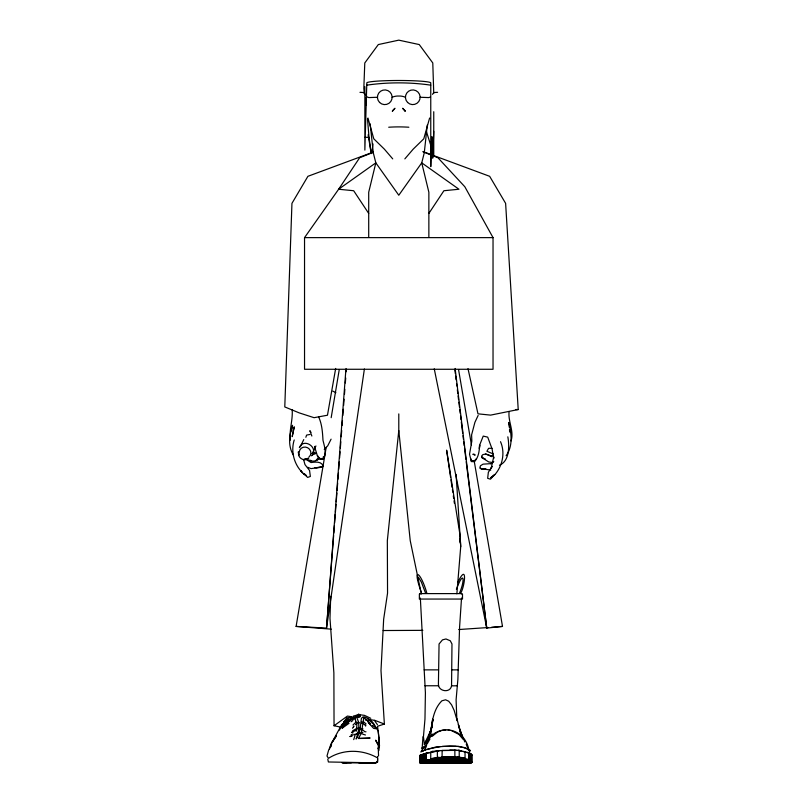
<?xml version="1.0" encoding="UTF-8"?>
<svg xmlns="http://www.w3.org/2000/svg" width="803" height="803" viewBox="0 0 803 803"><rect width="100%" height="100%" fill="white"/><g stroke="black" fill="none" stroke-linecap="round" stroke-linejoin="round"><path stroke-width="1.2" d="M419.889 762.85L420.059 755.322L419.899 762.85L424.586 762.84M424.948 762.76L420.26 762.709L420.381 755.091L422.318 754.83L421.434 754.78L421.434 762.248L457.881 761.555L468.249 762.077L471.642 761.856L471.652 754.449A66.679 6.585 -0.9 0 0 471.301 754.158L470.267 754.117M420.26 762.709L420.591 755.071L421.465 755.061L421.455 761.455L422.308 761.224M421.434 762.248L422.097 761.906L422.107 754.489L427.236 753.244M468.55 753.124L469.966 753.284A54.584 7.528 -1.2 0 1 470.638 753.666L470.628 760.973C454.829 760.501 439.07 761.083 423.261 761.475L423.271 754.117L424.195 754.158M423.261 761.475L424.436 761.033L424.446 753.726L427.858 753.114M420.581 762.509L425.178 762.639L425.188 761.555M425.399 762.368L425.399 761.304M422.097 761.906L425.63 762.077L425.63 761.073L429.635 760.842M425.871 761.615L425.871 760.652M458.945 750.494L468.761 752.662L468.751 759.819L458.533 758.865L447.482 760.18L437.103 759.216L425.901 760.471L425.911 753.234L440.174 750.614M424.436 761.033L426.102 761.154L426.062 753.244L427.467 753.124M425.178 762.639L436.24 762.208L436.24 761.184M425.63 762.077L436.681 761.334L436.681 760.441L438.829 760.541M436.922 760.662L436.922 759.859M437.103 759.216L437.103 758.634M426.102 761.154L437.153 760.09L437.153 759.397L446.006 759.949M425.901 760.471L437.344 758.032C446.609 760.23 455.813 756.767 465.057 758.263L465.027 751.738M437.364 757.58L437.374 750.634L459.216 750.263L459.216 757.159L447.974 758.805L437.364 757.58C444.631 757.038 451.938 757.38 459.216 757.159M436.24 762.208L446.609 762.529L446.609 761.455M446.829 762.258L446.829 761.214M436.681 761.334L447.06 761.896L447.06 760.903L445.535 760.832M447.291 761.405L447.301 760.491M437.153 760.09L447.532 760.893L447.532 760.05M437.344 758.464L447.713 759.508L447.713 758.885M447.974 758.805L447.974 758.213M448.204 757.972L454.889 756.677L454.849 750.122M428.31 762.85L457.298 762.609L457.298 761.525M446.749 762.73L457.429 762.338L457.429 761.274M446.609 762.529L457.66 762.027L457.66 761.023L459.808 761.114M457.881 761.555L457.881 760.602M447.06 761.896L458.111 761.073L458.111 760.21L463.612 760.521M458.533 758.865L458.533 758.343L454.528 758.755M458.583 759.748L458.583 759.096L468.962 759.819L468.962 760.622L458.583 759.748L447.532 760.893M447.713 759.508L458.764 757.671M458.111 761.073L468.49 761.716L468.49 760.742M468.962 753.365L468.962 759.819L468.29 759.437M470.628 760.973A54.865 8.662 -1.4 0 0 469.956 760.531L469.966 753.284M471.642 761.856A66.86 7.438 -1 0 0 471.291 761.535L471.301 754.158M457.429 762.338L471.973 762.479L471.913 754.83L470.909 754.87M425.63 761.073L422.97 760.953L422.98 754.529M425.289 760.23L425.299 753.776L425.289 760.23L437.153 759.397M437.344 758.032L430.729 758.735L430.769 752.23M448.215 757.51L442.082 756.908L442.142 750.363M456.877 720.672L456.104 699.794L457.881 679.358L459.587 627.133L461.524 598.054M433.75 131.351L432.707 158.161L432.707 137.333L431.733 136.761L430.759 166.673L430.759 82.94A31.969 2.449 0 0 0 398.79 80.491A31.969 2.449 0 0 0 366.81 82.94L364.863 150.121L364.863 86.644M330.716 596.288L329.983 618.34L333.877 672.924L334.048 725.761L341.315 727.237M327.775 759.146L328.387 761.977L375.563 762.85L377.47 761.334L377.671 758.494M418.564 577.528L421.364 582.065L425.63 593.307M345.952 368.728L326.54 628.087L296.106 626.42L326.199 447.331M357.706 715.714L357.747 715.192L356.09 715.593M333.636 535.551L326.54 628.087L364.391 368.989M333.827 533.051L334.409 525.543M334.6 523.044L335.273 514.291M335.463 511.792L336.035 504.284M336.226 501.785L336.899 493.032M337.089 490.533L337.672 483.025M337.953 479.281L338.434 473.027M338.725 469.273L339.298 461.765M339.589 458.021L340.07 451.768M340.352 448.014L340.833 441.76M341.215 436.762L341.697 430.508M342.078 425.51L342.459 420.501M342.851 415.502L343.323 409.249M343.614 405.495L344.096 399.242M344.477 394.243L344.858 389.244M345.34 382.991L345.722 377.992M346.203 371.739L346.394 369.229M456.867 593.808L460.721 546.612L460.079 535.43L446.619 450.142L450.603 477.353M292.162 409.59C293.015 419.969 289.1 429.906 290.295 440.205M359.353 716.457L360.035 715.182L359.744 715.985M368.135 720.341L367.583 721.536L367.644 720.552L363.307 717.22M398.79 413.906L398.79 430.569L387.337 540.65L387.548 593.126L383.653 619.254L380.993 670.575L384.376 724.025L377.28 726.364M378.193 746.71L378.554 755.974M356.221 731.272L356.913 724.958L355.317 719.568M427.286 125.037L424.265 152.861L421.736 162.858L398.79 195.239L375.834 162.858L373.305 152.861L370.153 123.823M363.639 718.384L361.852 730.409M451.557 685.872L451.979 643.976L450.282 640.774L445.966 638.967L442.483 639.871L439.06 643.976L438.418 684.116C438.147 691.473 450.232 693.461 451.557 685.872L457.339 685.762M361.491 717.922C360.346 725.069 360.567 732.918 356.11 739.021C358.319 732.466 360.366 725.069 357.184 718.494M378.845 750.664L379.508 745.646L378.675 737.776M431.211 729.827C432.205 719.558 434.272 708.346 441.901 700.798L445.575 699.794L448.656 701.2L451.567 704.813L454.177 710.454L456.385 717.992M291.71 431.04L292.533 425.309C289.371 435.126 287.645 445.986 293.527 455.241M493.895 457.017L493.694 458.433L492.078 448.947L487.712 437.133L483.225 436.099L480.124 443.888L479.351 448.546L479.582 445.113C479.351 450.935 478.668 457.148 474.503 461.605L471.371 461.595L469.524 454.237L471.833 441.088L471.602 434.895L474.904 422.348L478.126 415.462M422.98 736.773L422.167 748.145M371.558 153.524L373.024 143.948M430.488 733.109L432.636 719.147M361.641 723.453L361.501 721.917M314.485 446.408L317.346 455.682L319.745 458.623L323.077 458.563L323.428 456.445M331.177 417.69L339.267 369.521M335.674 368.436L327.463 415.221L314.073 417.69L299.218 412.883L284.784 406.93L291.951 203.35L307.91 176.309L373.275 152.088M430.569 732.998L433.008 719.598L430.388 732.527M359.021 729.345L359.252 728.12L358.419 729.144L358.258 728.261M486.457 469.434C484.39 469.032 480.475 469.896 479.893 467.426L480.495 465.75L483.065 464.154L490.211 463.692M298.816 452.149C296.879 457.379 304.006 462.096 308.191 458.563L304.658 459.135M421.645 751.217L422.047 750.213M493.564 457.509L491.135 468.47L492.038 466.392M360.176 728.933L359.513 730.017L357.365 728.722L358.951 727.94L359.834 728.592M430.599 732.567L432.285 725.571L428.822 736.16M361.922 730.128L360.828 734.203L358.449 738.469L369.852 738.358L370.053 737.837L358.449 738.469M294.219 439.974C290.074 452.822 295.183 468.39 306.555 475.918L303.654 473.619L305.883 475.145M420.943 752.12L424.014 746.539M330.916 746.76L331.559 744.431L328.658 750.052L326.992 756.024L328.487 758.303C343.062 748.998 362.043 749.229 377.039 757.62M429.615 118.021L423.783 138.809L413.224 149.117L404.842 158.884M329.481 748.978L330.886 744.06L336.447 735.809L331.629 743.046L341.807 724.527L350.52 720M460.601 593.337C464.756 586.963 467.798 561.779 457.931 582.115M425.399 749.008L426.734 744.652M425.008 750.122L424.677 750.122C428.842 722.74 464.084 723.453 468.912 750.072M377.862 744.501L379.056 740.366L378.263 731.152L373.355 723.794L367.573 718.504M428.812 736.271L430.729 730.519L424.456 744.03M305.863 437.284L306.595 435.096L309.928 434.463M459.487 593.156C465.078 580.388 464.154 568.695 456.385 589.231M357.586 716.728L355.448 718.033L355.036 717.26M377.872 743.638L379.056 740.366L378.474 743.568L379.046 746.639L377.982 748.677M355.046 735.327L353.711 739.623M353.561 726.896L353.902 726.042L352.487 728.211M511.019 440.927C514.291 431.462 508.068 421.736 509.052 412.019M300.322 446.729L303.755 439.592M312.698 452.631L315.93 445.936M331.087 439.161L327.724 445.826L324.241 449.489M362.434 717.772L362.856 716.908M363.789 718.836L364.201 718.023M339.468 730.057L342.801 723.623M299.338 447.672C303.524 437.294 319.213 447.642 311.614 455.843M422.87 748.787L423.231 748.145M341.877 725.922L344.838 720.713L342.7 724.416M427.276 743.719L429.956 739.041M318.078 458.242L315.981 460.531L317.426 459.025M423.854 747.463L424.375 746.66M428.862 213.427L443.898 190.733L458.935 189.237L421.736 162.858L428.862 192.238L428.862 237.236M506.121 455.723C513.247 445.806 511.31 433.62 508.801 422.448L509.253 427.276M323.077 458.563L319.775 458.563L317.346 455.682L319.895 459.216L323.298 459.155C326.881 453.394 324.432 446.378 322.987 440.335C322.535 432.385 322.043 424.064 318.54 416.707M357.596 717.25L357.465 716.557L354.073 718.133L357.817 716.938M423.03 151.787L437.946 157.769L464.827 186.748L493.032 237.628L493.032 369.27L304.538 369.27L304.538 237.628L338.635 189.237L359.624 157.769L373.395 152.249M376.697 728.04L375.563 728.722L373.556 728.331L368.457 722.74M432.496 94.342L433.851 92.546L437.595 92.315M343.835 721.927L347.689 719.076L343.835 721.927L346.846 717.822L351.403 717.3M352.878 720.512L351.082 721.767M341.937 726.765L344.607 723.834M421.615 755.232L423.813 754.308M353.511 731.734L351.513 732.487L356.422 730.068M362.846 728.562L362.253 729.214L360.537 728.211M342.891 727.478L341.978 728.311M345.501 724.677L348.562 721.335L353.149 718.665M317.476 458.744L318.108 458.061M432.144 736.341L436.832 732.597M343.554 726.695L344.848 725.35M431.984 733.862L428.411 737.545L424.355 744.381L428.21 737.937L431.753 734.364M353.952 716.788L348.221 722.419L342.098 726.835M352.959 725.009L356.02 722.068M355.448 724.667L358.178 722.469M359.192 716.417L359.844 716.778L360.135 715.744L359.453 715.082M490.774 463.953L493.644 461.695M349.044 723.312L342.58 727.899L342.359 727.207M304.799 474.202L304.086 473.609L307.579 477.444L310.359 476.46L309.567 470.508L304.979 464.616L303.524 459.356M461.273 593.818L462.488 594.14L462.508 599.058L419.357 599.058L419.377 594.14L420.079 593.608L461.785 593.608M319.524 458.061L317.376 459.637L319.524 458.061C316.151 462.357 310.771 461.635 306.465 459.065M334.048 725.761L347.408 716.075L352.186 716.828M315.609 453.635L312.166 454.97M492.721 455.692L490.432 455.933L491.898 456.646L485.654 454.016L482.784 454.679L481.599 456.074L482.091 457.71L488.736 461.976L491.988 462.418M499.456 465.208C509.664 461.163 509.443 445.876 507.837 436.822M491.878 466.744L488.354 472.305L487.662 478.297L490.452 479.2L494.728 474.493L490.713 477.735L494.267 475.306C502.437 466.503 505.438 452.902 500.52 441.69M352.637 730.75L357.435 728.11M347.799 720.301L352.647 717.43M351.162 734.825L352.878 733.862M319.453 457.951L317.687 458.975L319.634 458.192M424.677 750.122L425.48 749.851M469.173 751.026L469.655 750.765L468.41 749.952L466.192 744.12M353.601 734.926L355.137 734.193M348.311 720.05L347.779 718.765L348.311 720.05L353.711 717.501M305.12 458.774L311.012 462.548C314.836 462.016 321.541 461.113 322.987 465.85L321.491 467.376L314.866 467.727M351.292 762.83L342.098 762.82L375.674 762.83L377.47 761.997L375.684 762.81L358.77 762.83M425.078 762.398L424.616 762.709M422.107 754.489L421.434 754.79L422.318 754.83M375.674 762.83L377.651 762.017L377.571 756.426M311.755 453.534L314.415 452.45M437.836 731.934L441.198 730.74M423.271 754.117L424.446 753.726M430.458 97.033L428.631 97.585L420.13 97.263M306.987 458.603L308.794 458.091M469.665 751.156L470.468 750.795L469.775 749.952L464.415 747.553L458.172 746.308L449.851 745.967L435.738 747.021L421.254 751.156L423.091 751.156M428.571 748.918L440.295 746.579M428.852 752.843L431.833 752.05M430.729 758.735L438.518 757.299M353.29 716.105L357.757 714.921M359.202 723.031L358.76 722.228M355.046 717.169L357.465 716.557M423.131 151.657L489.659 176.309L505.619 203.35L518.216 409.54L490.603 415.121L477.976 413.836L467.988 368.627M423.492 750.594L422.358 751.146M427.618 749.119L428.501 748.928M432.415 751.859L438.568 750.745L437.374 750.634M366.81 85.158C387.799 82.107 409.771 82.107 430.759 85.158M316.282 467.697L322.796 466.764M365.445 734.986L363.729 734.454M366.007 731.814L364.612 731.663L363.368 730.238M492.51 461.795L493.664 461.615M352.698 719.267L354.886 718.936M321.501 467.135L311.022 468.621L307.73 467.296M458.132 750.404L459.216 750.263M450.332 757.942L452.802 757.63M455.271 757.319L458.573 756.978L465.057 758.263M474.182 460.912L502.497 626.42L486.748 628.087L434.252 368.818M448.154 759.407L449.77 759.236M458.583 759.096L449.148 759.919M388.712 127.225C395.488 126.784 402.082 126.784 408.857 127.225M356.462 733.852L358.66 733.631L359.262 732.878L358.489 734.263L355.478 734.283M442.323 730.339L445.806 730.027M468.962 760.622L469.956 760.531M442.383 746.399L456.124 746.338M442.553 750.414L456.004 750.414M442.082 756.908L454.889 756.677M470.016 753.716L470.638 753.666M436.681 760.441L436.019 760.481M458.111 760.21L453.183 760.561M487.933 627.555L458.704 629.542M491.577 627.273L502.497 626.42M434.212 762.509L432.917 762.489M460.119 762.448L452.169 762.549M468.49 761.716L471.291 761.535M356.532 733.641L358.439 734.273L358.78 732.988M420.34 755.382L420.611 762.8M455.371 761.154L457.66 761.023M469.885 760.662L470.428 760.632L470.428 754.208M373.024 762.79L372.241 762.83L374.62 762.85M377.44 97.263L368.938 97.585L367.112 97.033L363.719 92.546L359.975 92.315M428.22 762.73L446.378 762.73M439.241 762.709L448.636 762.709M471.05 755.051L471.973 755.011A75.542 4.477 -0.5 0 0 471.913 754.83M422.82 630.355L383.212 630.526M421.585 762.76L422.9 762.74M312.728 453.053L316.041 452.992M446.839 762.85L457.058 762.75M467.436 762.83L471.662 762.74L456.927 762.82M515.777 409.55L518.216 409.54M434.122 762.73L456.696 762.84M455.552 762.74L467.276 762.73M435.266 762.83L446.006 762.85M455.713 762.79L467.306 762.83M471.371 461.022L474.503 461.022L476.059 459.105L474.533 460.962L471.391 460.962L470.959 458.914M432.225 751.287L435.989 751.287M364.863 137.333L369.009 137.333L371.207 153.483M304.538 237.628L493.032 237.628M424.145 669.863L438.548 669.863M451.918 669.863L458.192 669.863M424.948 685.762L438.639 685.762M421.445 748.145L423.512 748.145M343.804 762.83L346.685 762.83M422.358 762.85L457.75 762.85M444.661 762.75L455.783 762.76M466.091 762.76L471.09 762.84L470.558 762.82M423.241 762.73L435.497 762.85M420.059 762.8L436.39 762.73M468.852 762.77L469.645 762.79M449.851 750.082L457.178 750.444M420.591 755.071L421.465 755.091M457.298 762.609L461.514 762.73M430.107 762.709L426.554 762.529M457.66 762.027L471.913 762.288A75.592 4.858 -0.6 0 1 471.973 762.479M490.774 470.036L481.007 468.711M296.106 626.42L331.298 629.15M468.761 752.662L467.165 752.541L468.32 752.953M460.059 758.464L463.411 758.735M441.981 759.026L445.334 759.297M358.208 722.63L358.78 722.67M358.108 717.44L358.891 717.521L358.73 713.947L358.539 715.132M442.282 757.671L445.765 758.012M458.764 758.032L466.764 758.935L468.751 759.819M420.079 593.608L420.591 593.818M358.881 714.63L364.472 715.373L370.755 718.314M480.084 468.33L481.127 468.47M448.064 730.068L450.242 730.369M482.181 468.621L485.935 469.193M457.84 746.479L461.996 747.191M459.035 750.745L461.876 751.237M368.928 719.448L374.901 720.381L384.376 724.025M492.028 448.315L488.605 448.315L486.889 451.266L493.273 453.946M463.441 747.553L467.326 748.918M462.94 751.397L464.586 751.849M485.654 454.016L489.388 455.15M359.975 732.848L363.297 734.323M365.325 719.97L366.78 720.482M451.326 730.519L458.945 734.424L463.271 739.483M361.541 732.055L362.916 732.647M364.09 716.828C369.109 718.474 374.228 722.298 375.483 727.648L372.341 725.35M332.793 391.091L335.865 392.677M485.223 459.226L482.744 457.8M483.667 458.342L485.504 459.426M357.375 732.978L358.349 733.641M363.097 721.375L366.088 723.935M362.354 722.74L365.074 725.109M374.389 720.351L377.43 724.687M392.727 158.884L384.346 149.117L373.786 138.809L367.955 118.021M311.002 432.365L309.848 430.679L311.855 436.029M368.707 213.427L353.671 190.733L338.635 189.237L375.834 162.858L368.707 192.238L368.707 237.236M365.807 725.792L365.415 725.079L365.576 725.912M464.837 742.002L459.748 729.756L462.658 737.746M359.945 715.915L359.694 715.262L359.955 716.778M298.405 452.721L299.027 454.478M298.987 455.251L298.284 451.898M421.314 592.263C411.537 565.041 420.983 572.288 426.855 593.176M462.709 737.666L458.362 724.617L460.812 733.882L456.867 718.424M426.453 131.662L433.75 154.728L433.75 111.717M424.536 745.104L423.432 736.773L424.968 719.127L425.409 692.838L420.34 598.054M378.554 737.897L379.177 740.045L377.651 726.926M421.324 593.999L410.233 540.65L398.79 430.569M458.543 369.521L471.431 444.862M368.145 134.763L371.187 153.544M450.965 479.823L452.049 487.24M452.41 489.72L452.772 492.189M453.314 495.903L453.675 498.372M454.036 500.851L454.398 503.32M459.637 539.184L460.179 542.898M454.879 369.902L455.341 373.626M455.642 376.105L456.104 379.829M456.566 383.553L456.867 386.042M457.329 389.766L457.79 393.49M458.091 395.969L458.553 399.693M458.864 402.173L459.477 407.141M459.778 409.62L460.239 413.344M460.551 415.834L461.002 419.557M461.313 422.037L462.689 433.208M463 435.688L463.461 439.412M463.763 441.891L464.224 445.615M464.535 448.104L465.911 459.276M466.212 461.755L486.748 628.087L455.11 368.457M509.483 429.685L509.714 432.104M364.251 93.319L363.819 88.41L364.783 62.965L378.313 44.566L398.79 40.15L419.256 44.566L432.787 62.965L433.75 93.319M365.777 97.765L366.379 105.183M367.493 118.784L369.009 137.333M456.104 474.402L460.721 546.612M405.435 97.263A11.513 7.488 0 0 0 400.255 96.039L397.314 96.039A11.513 7.488 0 0 0 392.135 97.263M299.268 452.009A5.892 5.511 25.7 0 1 307.639 447.753A5.892 5.511 25.7 0 1 308.934 457.017M370.625 723.764L370.213 724.677L367.543 721.305L367.794 720.713L370.625 723.764M292.443 435.417L292.212 436.671L294.249 426.825L292.443 435.417M392.557 110.643L392.346 111.386L394.956 108.275L392.557 110.643M481.67 456.736L482.242 457.81L481.67 456.736M352.095 735.779L350.038 736.562L352.095 735.779M347.689 719.076L343.845 722.017L344.075 722.58L348.07 719.94L347.689 719.076M421.234 755.252L420.27 755.232L421.234 755.252M474.161 454.327L472.837 454.257L475.185 455.11L474.161 454.327M311.393 460.621L309.848 460.38L311.393 460.621M405.013 110.643L402.614 108.275L405.224 111.386L405.013 110.643M302.34 472.746L300.924 470.769L302.34 472.746M376.185 740.998L375.643 740.175L379.046 746.639L376.185 740.998M407.593 102.463A7.347 7.347 0 0 0 419.879 99.17A7.347 7.347 0 0 0 410.885 90.167A7.347 7.347 0 0 0 407.593 102.463M379.588 102.463A7.347 7.347 0 0 0 391.884 99.17A7.347 7.347 0 0 0 382.89 90.167A7.347 7.347 0 0 0 379.588 102.463"/></g></svg>
